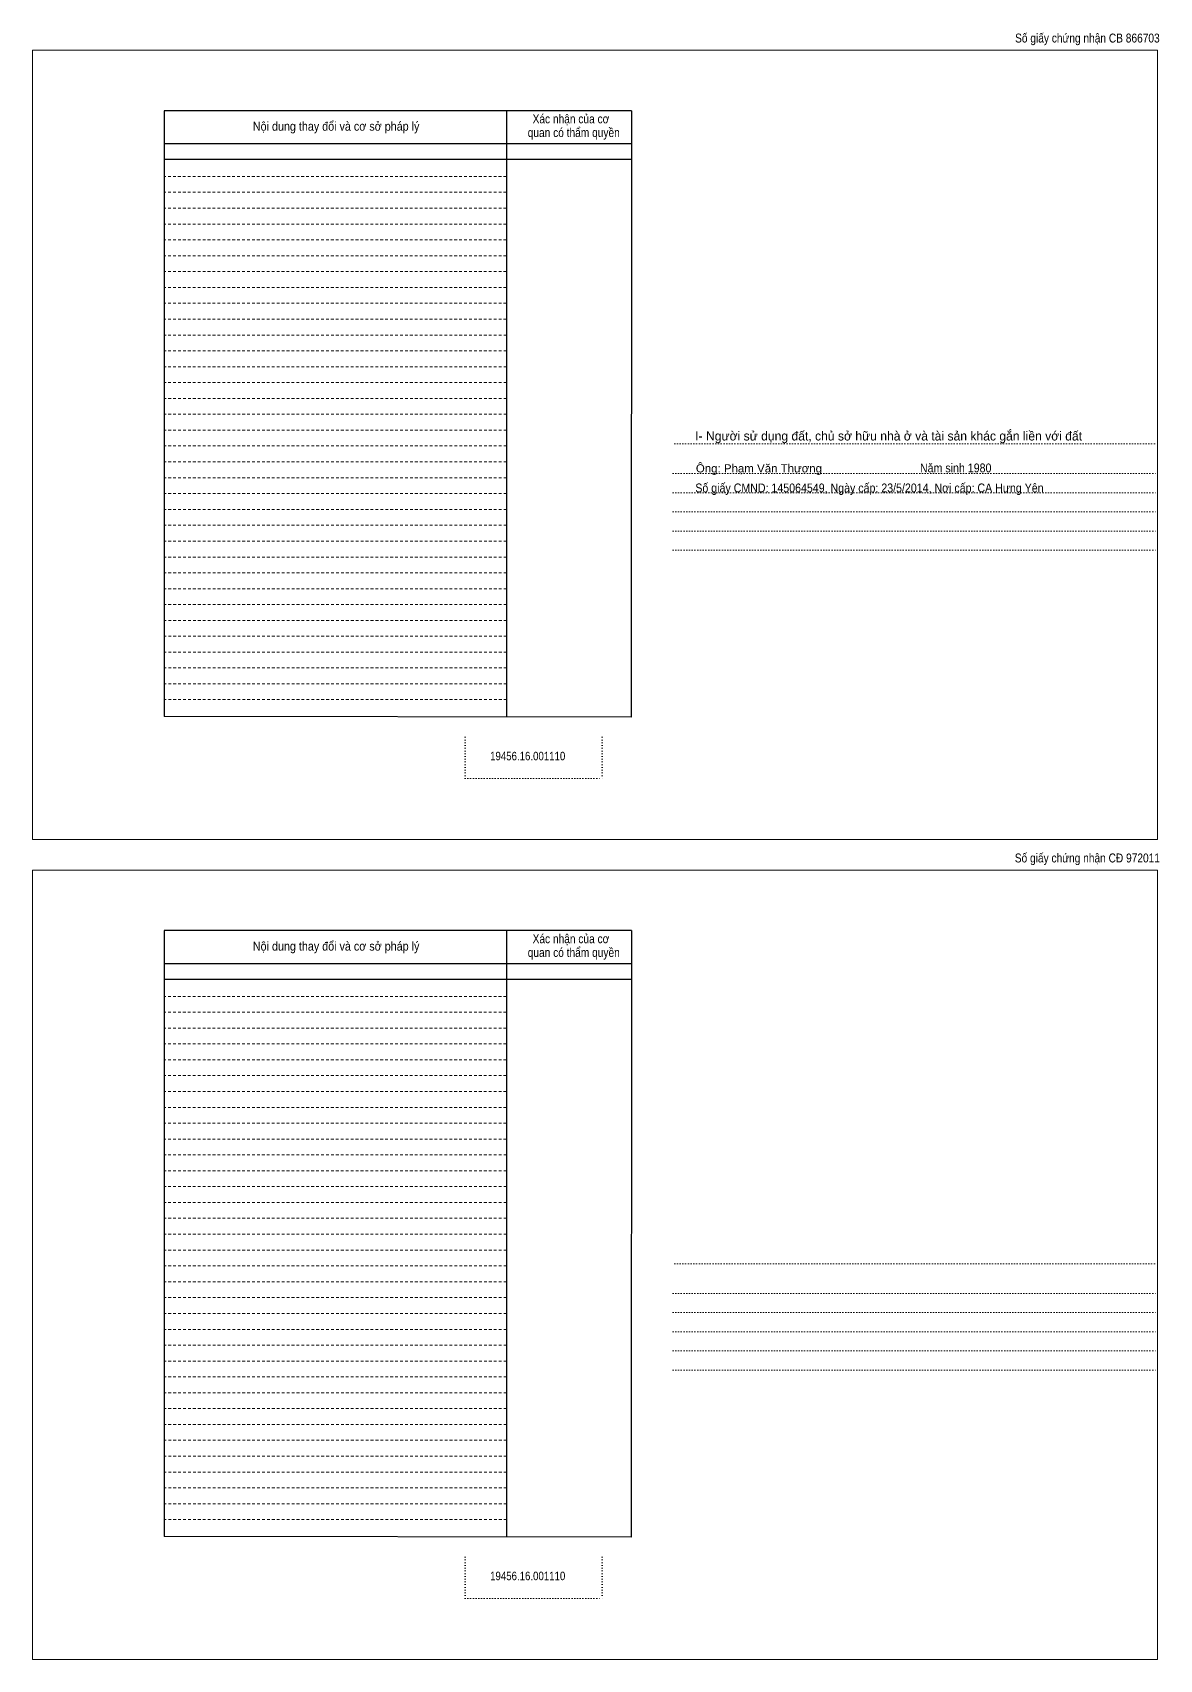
# Model space of a CAD drawing. Header units: metres. Extents: x 538035 to 540985, y 1834996 to 1836776.
# Drawn here: x 538035 to 539268, y 1834996 to 1836776 of the extents above; entities that cross this region are included whole.
import ezdxf
from ezdxf.enums import TextEntityAlignment as Align

# ---------------------------------------------------------------- set-up
doc = ezdxf.new("R2010")
doc.units = ezdxf.units.M
doc.header["$LTSCALE"] = 2
doc.linetypes.add('DOTTED', pattern=[1.5, 0.3, -1.2])
doc.linetypes.add('SHORT_DASHED', pattern=[2.7, 1.5, -1.2])
for name, color, linetype, lineweight in [('1', 7, 'DOTTED', 13), ('2', 7, 'SHORT_DASHED', 13), ('28', 7, 'Continuous', 25)]:
    doc.layers.add(name, color=color, linetype=linetype, lineweight=lineweight)
doc.layers.add('18', color=7, linetype='Continuous')
doc.layers.add('40', color=7, linetype='Continuous')

msp = doc.modelspace()

# ---------------------------------------------------------------- linework, layer by layer
at = {"layer": '1'}
for p, q in [((538737.54, 1836326.22), (539265.84, 1836326.22)), ((538735.74, 1836293.82), (539264.04, 1836293.82)), ((538735.74, 1836272.82), (539264.04, 1836272.82)), ((538735.74, 1836251.82), (539264.04, 1836251.82)), ((538735.74, 1836230.82), (539264.04, 1836230.82)), ((538735.74, 1836209.82), (539264.04, 1836209.82)), ((538508.16, 1836005.04), (538508.16, 1835959.98)), ((538658.1, 1836005.04), (538658.1, 1835959.98)), ((538508.16, 1835959.98), (538658.1, 1835959.98)), ((538737.54, 1835428.78), (539265.84, 1835428.78)), ((538735.74, 1835396.38), (539264.04, 1835396.38)), ((538735.74, 1835375.38), (539264.04, 1835375.38)), ((538735.74, 1835354.38), (539264.04, 1835354.38)), ((538735.74, 1835333.38), (539264.04, 1835333.38)), ((538735.74, 1835312.38), (539264.04, 1835312.38)), ((538508.16, 1835107.6), (538508.16, 1835062.54)), ((538658.1, 1835107.6), (538658.1, 1835062.54)), ((538508.16, 1835062.54), (538658.1, 1835062.54))]:
    msp.add_line(p, q, dxfattribs=at)
at = {"layer": '1', "linetype": 'Continuous'}
for points in [[(538034.7, 1835893.14), (539265.9, 1835893.14), (539265.9, 1836757.14), (538034.7, 1836757.14)], [(538034.7, 1836757.14), (539265.9, 1836757.14), (539265.9, 1835893.14), (538034.7, 1835893.14)], [(538034.7, 1835893.14), (539265.9, 1835893.14), (539265.9, 1836757.14), (538034.7, 1836757.14)], [(538034.7, 1834995.7), (539265.9, 1834995.7), (539265.9, 1835859.7), (538034.7, 1835859.7)], [(538034.7, 1835859.7), (539265.9, 1835859.7), (539265.9, 1834995.7), (538034.7, 1834995.7)], [(538034.7, 1834995.7), (539265.9, 1834995.7), (539265.9, 1835859.7), (538034.7, 1835859.7)]]:
    msp.add_lwpolyline(points, close=True, dxfattribs=at)
at = {"layer": '2', "linetype": 'Continuous', "lineweight": 25}
for p, q in [((538690.38, 1836690.9), (538178.7, 1836690.9)), ((538178.7, 1836690.9), (538178.7, 1836027.78)), ((538553.28, 1836690.9), (538553.46, 1836027.3)), ((538690.38, 1836654.66), (538179.42, 1836654.66)), ((538690.38, 1836637.38), (538179.42, 1836637.38)), ((538690.38, 1835793.46), (538178.7, 1835793.46)), ((538178.7, 1835793.46), (538178.7, 1835130.34)), ((538553.28, 1835793.46), (538553.46, 1835129.86)), ((538690.38, 1835757.22), (538179.42, 1835757.22)), ((538690.38, 1835739.94), (538179.42, 1835739.94))]:
    msp.add_line(p, q, dxfattribs=at)
at = {"layer": '2'}
for p, q in [((538553.28, 1836618.96), (538178.7, 1836618.96)), ((538553.34, 1836601.62), (538178.7, 1836601.62)), ((538553.34, 1836601.62), (538178.7, 1836601.62)), ((538553.34, 1836584.22), (538178.7, 1836584.22)), ((538553.34, 1836566.88), (538178.7, 1836566.88)), ((538553.34, 1836549.54), (538178.7, 1836549.54)), ((538553.34, 1836532.14), (538178.7, 1836532.14)), ((538553.34, 1836514.86), (538178.7, 1836514.86)), ((538553.34, 1836497.46), (538178.7, 1836497.46)), ((538553.34, 1836480.12), (538178.7, 1836480.12)), ((538553.34, 1836462.78), (538178.7, 1836462.78)), ((538553.4, 1836445.38), (538178.7, 1836445.38)), ((538553.4, 1836428.04), (538178.7, 1836428.04)), ((538553.4, 1836410.7), (538178.7, 1836410.7)), ((538553.4, 1836393.3), (538178.7, 1836393.3)), ((538553.46, 1836376.02), (538178.7, 1836376.02)), ((538553.46, 1836358.62), (538178.7, 1836358.62)), ((538553.46, 1836341.28), (538178.7, 1836341.28)), ((538553.46, 1836323.94), (538178.7, 1836323.94)), ((538553.46, 1836306.54), (538178.7, 1836306.54)), ((538553.46, 1836289.2), (538178.7, 1836289.2)), ((538553.46, 1836271.86), (538178.7, 1836271.86)), ((538553.46, 1836254.46), (538178.7, 1836254.46)), ((538553.46, 1836237.12), (538178.7, 1836237.12)), ((538553.46, 1836219.78), (538178.7, 1836219.78)), ((538553.46, 1836202.38), (538178.7, 1836202.38)), ((538553.52, 1836185.1), (538178.7, 1836185.1)), ((538553.52, 1836167.7), (538178.7, 1836167.7)), ((538553.52, 1836150.36), (538178.7, 1836150.36)), ((538553.58, 1836133.02), (538178.7, 1836133.02)), ((538553.58, 1836115.62), (538178.7, 1836115.62)), ((538553.58, 1836098.28), (538178.7, 1836098.28)), ((538553.58, 1836080.94), (538178.7, 1836080.94)), ((538553.58, 1836063.54), (538178.7, 1836063.54)), ((538553.58, 1836046.26), (538178.7, 1836046.26)), ((538553.28, 1835721.52), (538178.7, 1835721.52)), ((538553.34, 1835704.18), (538178.7, 1835704.18)), ((538553.34, 1835704.18), (538178.7, 1835704.18)), ((538553.34, 1835686.78), (538178.7, 1835686.78)), ((538553.34, 1835669.44), (538178.7, 1835669.44)), ((538553.34, 1835652.1), (538178.7, 1835652.1)), ((538553.34, 1835634.7), (538178.7, 1835634.7)), ((538553.34, 1835617.42), (538178.7, 1835617.42)), ((538553.34, 1835600.02), (538178.7, 1835600.02)), ((538553.34, 1835582.68), (538178.7, 1835582.68)), ((538553.34, 1835565.34), (538178.7, 1835565.34)), ((538553.4, 1835547.94), (538178.7, 1835547.94)), ((538553.4, 1835530.6), (538178.7, 1835530.6)), ((538553.4, 1835513.26), (538178.7, 1835513.26)), ((538553.4, 1835495.86), (538178.7, 1835495.86)), ((538553.46, 1835478.58), (538178.7, 1835478.58)), ((538553.46, 1835461.18), (538178.7, 1835461.18)), ((538553.46, 1835443.84), (538178.7, 1835443.84)), ((538553.46, 1835426.5), (538178.7, 1835426.5)), ((538553.46, 1835409.1), (538178.7, 1835409.1)), ((538553.46, 1835391.76), (538178.7, 1835391.76)), ((538553.46, 1835374.42), (538178.7, 1835374.42)), ((538553.46, 1835357.02), (538178.7, 1835357.02)), ((538553.46, 1835339.68), (538178.7, 1835339.68)), ((538553.46, 1835322.34), (538178.7, 1835322.34)), ((538553.46, 1835304.94), (538178.7, 1835304.94)), ((538553.52, 1835287.66), (538178.7, 1835287.66)), ((538553.52, 1835270.26), (538178.7, 1835270.26)), ((538553.52, 1835252.92), (538178.7, 1835252.92)), ((538553.58, 1835235.58), (538178.7, 1835235.58)), ((538553.58, 1835218.18), (538178.7, 1835218.18)), ((538553.58, 1835200.84), (538178.7, 1835200.84)), ((538553.58, 1835183.5), (538178.7, 1835183.5)), ((538553.58, 1835166.1), (538178.7, 1835166.1)), ((538553.58, 1835148.82), (538178.7, 1835148.82))]:
    msp.add_line(p, q, dxfattribs=at)
at = {"layer": '2', "linetype": 'Continuous', "lineweight": 25}
for points in [[(538690.38, 1836690.9), (538690.02, 1836027.06), (538178.7, 1836027.78)], [(538690.38, 1835793.46), (538690.02, 1835129.62), (538178.7, 1835130.34)]]:
    msp.add_lwpolyline(points, dxfattribs=at)

# ---------------------------------------------------------------- texts
at = {"layer": '18', "width": 0.85}
for p in [(538576.66, 1835979.9), (538576.66, 1835082.46)]:
    msp.add_text('19456.16.001110', height=9.3, dxfattribs=at).set_placement(p, align=Align.CENTER)
at = {"layer": '2'}
for s, width, p in [('Xác nhận của cơ', 0.85, (538624.005, 1836677.1)), ('Xác nhận của cơ', 0.85, (538624.005, 1836677.1)), ('Nội dung thay đổi và cơ sở pháp lý', 0.9, (538366.98, 1836669)), ('Nội dung thay đổi và cơ sở pháp lý', 0.9, (538366.98, 1836669)), (' quan có thẩm quyền', 0.85, (538625.525, 1836662.1)), (' quan có thẩm quyền', 0.85, (538625.525, 1836662.1)), ('Nội dung thay đổi và cơ sở pháp lý', 0.9, (538366.98, 1835771.56)), ('Nội dung thay đổi và cơ sở pháp lý', 0.9, (538366.98, 1835771.56)), (' quan có thẩm quyền', 0.85, (538625.52, 1835764.66)), (' quan có thẩm quyền', 0.85, (538625.52, 1835764.66)), ('Xác nhận của cơ', 0.85, (538624.01, 1835779.66)), ('Xác nhận của cơ', 0.85, (538624.01, 1835779.66))]:
    msp.add_text(s, height=9.782, dxfattribs=dict(at, width=width)).set_placement(p, align=Align.CENTER)
at = {"layer": '28'}
msp.add_text('I- Người sử dụng đất, chủ sở hữu nhà ở và tài sản khác gắn liền với đất', height=9.917, dxfattribs=at).set_placement((538971.725, 1836329.94), align=Align.CENTER)
for s, height, width, p in [('Ông: Phạm Văn Thương', 8.94, 1.05, (538829.74, 1836294.98)), ('Năm sinh 1980', 9.66, 0.9, (539045.12, 1836295.08)), ('Số giấy CMND: 145064549, Ngày cấp: 23/5/2014, Nơi cấp: CA Hưng Yên', 9.66, 0.9, (538950.71, 1836273.18))]:
    msp.add_text(s, height=height, dxfattribs=dict(at, width=width)).set_placement(p, align=Align.CENTER)
at = {"layer": '40', "width": 0.85}
for s, p in [('Số giấy chứng nhận CB 866703', (539189.24, 1836765.54)), ('Số giấy chứng nhận CĐ 972011', (539189.24, 1835868.1))]:
    msp.add_text(s, height=9.78, dxfattribs=at).set_placement(p, align=Align.CENTER)

doc.saveas('drawing.dxf')
